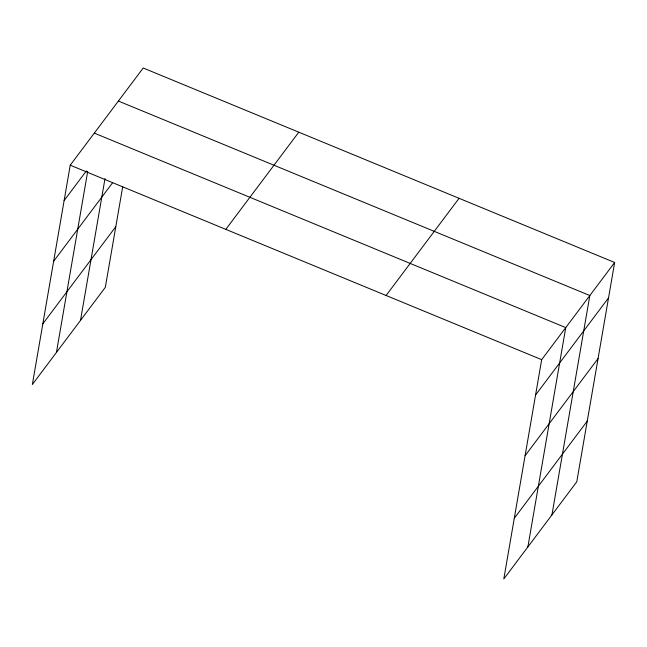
<?xml version="1.0" encoding="UTF-8"?>
<svg xmlns="http://www.w3.org/2000/svg" width="647" height="647" viewBox="0 0 647 647"><rect width="100%" height="100%" fill="white"/><g stroke="black" fill="none" stroke-linecap="round" stroke-linejoin="round"><path stroke-width="0.97" d="M614.65 262.488L541.676 359.667L503.795 578.992L576.768 481.813L614.65 262.488L143.205 68.008L70.232 165.187L32.35 384.512L105.324 287.333L122.736 186.562M56.435 352.437L87.701 171.423M80.511 320.37L105.016 178.523M527.871 546.917L565.753 327.6L94.316 133.12M551.956 514.85L589.838 295.533L118.401 101.053M64.126 200.554L86.399 170.889M53.636 261.259L112.699 182.616M42.839 323.807L115.813 226.628M225.811 229.37L298.785 132.19M386.097 295.493L459.071 198.314M535.562 395.034L608.544 297.855M525.081 455.739L598.054 358.559M514.276 518.287L587.25 421.108M70.232 165.187L541.676 359.667"/></g></svg>
